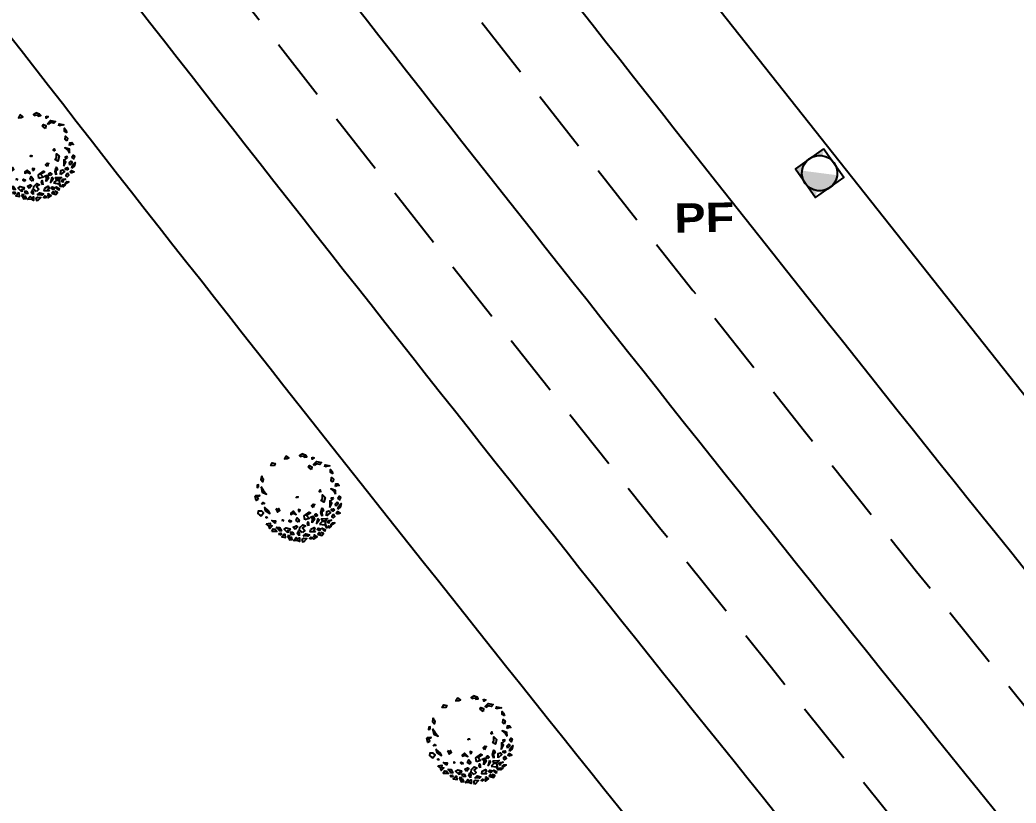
# Model space of a CAD drawing. Extents: x 604418 to 606014, y 1310869 to 1312555.
# Drawn here: x 605706 to 605756.4, y 1311005 to 1311044.6 of the extents above; entities that cross this region are included whole.
import ezdxf

# ---------------------------------------------------------------- set-up
doc = ezdxf.new("R2010")
doc.units = 0
doc.header["$MEASUREMENT"] = 0
for name, pattern in [('ACAD_ISO14W100', [24, 12, -3, 0, -3, 0, -3, 0, -3]), ('CONTINUA', [0]), ('SUBTERRANEO', [4.7625, 3.175, -1.5875])]:
    doc.linetypes.add(name, pattern=pattern)
doc.layers.get('0').update_dxf_attribs({"color": 10})
doc.layers.add('2.RED_MT_INSTALAR', color=1, linetype='ACAD_ISO14W100', lineweight=30)
for name, color, linetype in [('APOYO EXISTENTE CONCRETO', 7, 'Continuous'), ('HPC A INSTALAR', 1, 'Continuous'), ('LANDSCAPE', 94, 'Continuous'), ('MT A INSTALAR', 3, 'Continuous'), ('VPORTS', 7, 'Continuous')]:
    doc.layers.add(name, color=color, linetype=linetype)
doc.styles.add('ARIAL', font='')
doc.styles.add('ATTR', font='romans.shx', dxfattribs={"width": 0.8, "height": 0.7})
doc.styles.get('ARIAL').set_extended_font_data('Arial Black', bold=True)
doc.linetypes.add('RAYAXXX', pattern='A,0.8,["XXX",Standard,S=0.08,R=0,X=0,Y=-0.04],-0.22', length=1.02)

# ---------------------------------------------------------------- blocks, each defined once
blk = doc.blocks.new('HPC A INSTALAR')
at = {"layer": 'MT A INSTALAR', "linetype": 'Continuous'}
blk.add_hatch(color=1, dxfattribs=at).paths.add_polyline_path([(597782.565, 1347563.484, 0.19384), (597783.233, 1347563.464, 0.681671), (597783.266, 1347565.129)])
at = {"color": 1, "linetype": 'Continuous'}
blk.add_ellipse((597782.924, 1347564.3), major_axis=(-0.633, 0.633), ratio=1, start_param=-0.431443, end_param=5.851742, dxfattribs=at)
blk = doc.blocks.new('DEC1')
for points in [[(-17.825703, 50.144688), (-15.340965, 55.637398), (-11.893769, 55.475018), (-12.802246, 52.160138), (-14.540878, 53.429518), (-15.347061, 51.420148), (-14.679306, 50.283108)], [(-10.286347, 57.002498), (-6.636353, 53.173978), (-4.977264, 55.300948), (-2.322731, 54.024758), (-2.654549, 58.704078), (-5.640907, 57.002498)], [(2.096443, 60.253408), (0.995445, 56.151728), (3.318161, 54.875548), (7.299967, 55.726328)], [(2.654526, 51.897798), (6.304517, 49.345458), (10.949967, 51.047028), (8.959067, 52.748598), (6.304517, 51.897798)], [(13.272677, 57.002498), (10.949967, 55.726328), (12.609047, 54.024758), (14.268137, 54.875548)], [(16.259037, 52.323198), (16.922667, 53.599378), (16.590857, 57.002498), (20.904477, 54.450148), (17.918117, 51.472418)], [(21.568117, 51.047028), (27.209017, 53.173978), (29.531737, 50.621628), (26.545377, 48.920058), (26.213557, 51.047028), (24.222657, 50.196248), (23.890837, 48.920058)], [(-38.104163, 42.886048), (-35.982343, 39.207198), (-33.437553, 39.947208), (-31.223573, 43.364378)], [(-31.801213, 37.372358), (-27.415503, 38.148518), (-25.333863, 42.636518), (-27.944843, 42.431948), (-29.220293, 39.953298)], [(-27.902623, 48.490098), (-28.642653, 45.945318), (-26.266303, 45.915268), (-25.694743, 47.690008)], [(-22.482173, 47.292998), (-22.915303, 48.664658), (-25.556323, 50.836408), (-20.701343, 52.081818), (-20.707443, 47.864548)], [(-17.061733, 46.095918), (-21.688173, 40.867878), (-18.577893, 39.165388), (-13.789101, 40.946228), (-14.889992, 43.454908), (-16.965533, 43.184148)], [(-12.70607, 49.248398), (-13.313744, 45.632738), (-10.937401, 45.602688), (-9.258873, 49.086028)], [(-7.299988, 42.539188), (-9.290886, 39.136068), (-5.640907, 37.859878), (-3.981812, 39.136068)], [(-2.654549, 51.047028), (-4.645447, 48.494678), (-3.318176, 45.091538), (-1.990913, 46.793108)], [(2.322716, 47.218508), (-1.327278, 43.815368), (-0.66365, 40.412228), (3.318161, 37.009098), (6.636337, 38.710668), (2.654526, 40.837618), (5.309077, 44.666158)], [(19.245397, 47.643888), (12.277227, 47.218508), (13.272677, 43.815368), (17.918117, 41.688418), (18.913577, 44.240768), (17.254487, 45.516938)], [(24.554477, 46.793108), (21.568117, 44.666158), (23.227197, 42.964588), (26.877177, 44.240768)], [(25.549927, 37.859878), (32.186277, 39.561448), (34.177167, 43.389968), (33.181717, 35.307528), (29.199917, 34.882128)], [(31.522627, 48.069288), (29.863537, 46.367708), (28.536287, 43.389968), (32.186277, 45.516938)], [(36.831707, 44.240768), (35.836257, 42.539188), (37.163527, 41.263018), (40.481707, 41.688418)], [(40.813507, 40.412228), (40.481707, 39.136068), (42.804427, 37.434478), (45.458957, 37.859878)], [(-44.561383, 31.831348), (-39.273253, 31.705098), (-39.604093, 34.382268), (-36.824663, 35.356908), (-40.368063, 38.431048), (-41.276543, 35.116178)], [(-32.518103, 32.329788), (-36.831723, 28.075868), (-31.854473, 28.926648)], [(-22.563583, 30.628218), (-22.563583, 28.501248), (-21.568133, 29.352038)], [(-12.277245, 32.755178), (-14.599968, 30.628218), (-13.604515, 29.777438), (-11.2818, 30.628218)], [(-1.990913, 33.180578), (-4.977264, 30.628218), (-3.318176, 27.225088), (-0.99546, 30.202838)], [(6.636337, 30.628218), (6.304517, 25.523518), (13.272677, 21.269598), (14.931767, 22.120378), (9.290877, 25.098128), (12.277227, 29.352038)], [(10.949967, 39.136068), (9.622697, 36.158308), (10.618147, 33.605958), (10.949967, 36.158308)], [(15.927217, 35.307528), (16.922667, 29.777438), (14.268137, 28.075868), (17.918117, 26.799688), (19.245397, 31.479008)], [(21.568117, 28.075868), (20.240847, 25.098128), (22.231747, 24.247348), (23.890837, 25.948898)], [(23.890837, 30.202838), (21.568117, 37.009098), (25.218107, 32.329788)], [(29.531737, 34.031358), (28.536287, 31.053608), (36.499887, 31.479008), (33.181717, 34.456738)], [(29.863537, 27.650488), (28.536287, 22.971158), (30.527177, 17.441068), (32.186277, 20.418808), (29.863537, 22.120378)], [(35.504437, 27.650488), (36.168077, 22.120378), (39.154437, 21.694998), (40.813507, 23.821948)], [(37.495347, 38.285278), (35.836257, 35.732928), (38.158977, 34.031358), (41.477157, 34.031358), (38.158977, 35.307528)], [(44.795317, 26.374298), (42.804427, 28.075868), (42.472607, 29.777438), (43.799877, 31.053608), (46.454417, 29.352038)], [(49.772577, 26.799688), (48.445307, 25.098128), (50.436227, 23.396548), (53.754397, 25.523518)], [(-52.427143, 19.568028), (-50.104423, 20.844198), (-46.786243, 17.441068), (-49.108973, 14.888718), (-53.754413, 14.463338), (-54.418043, 17.441068)], [(-45.127153, 9.784018), (-44.463523, 14.463338), (-38.490813, 18.717258), (-39.818083, 15.739508)], [(-42.472623, 24.672728), (-44.131713, 23.396548), (-42.804433, 22.971158)], [(-30.195383, 13.187148), (-28.536293, 17.866458), (-25.218123, 16.164898), (-26.213573, 13.187148), (-27.872663, 14.463338)], [(-5.640907, 20.844198), (-7.963623, 18.291858), (-11.2818, 20.418808), (-11.2818, 22.120378), (-7.963623, 20.844198), (-4.313629, 22.971158)], [(-0.66365, 18.717258), (0.663628, 19.142638), (1.659081, 17.441068), (-0.66365, 16.590288)], [(18.581767, 15.739508), (16.922667, 13.187148), (19.245397, 11.060198), (21.236297, 11.910978), (19.577217, 13.612548)], [(40.481707, 17.015668), (43.799877, 11.910978), (41.477157, 8.507848), (41.145337, 11.910978)], [(46.454417, 20.844198), (44.463497, 22.120378), (42.472607, 21.269598), (42.804427, 19.568028), (45.458957, 19.142638)], [(48.777127, 16.164898), (48.445307, 12.761768), (50.768037, 11.060198), (52.095307, 13.187148)], [(51.099847, 20.418808), (52.095307, 16.590288), (56.077117, 13.187148), (54.418027, 17.866458)], [(-52.427143, -0.850769), (-55.081683, 0.4254), (-56.077133, -5.104706), (-55.081683, -6.380875), (-50.436243, -6.380875), (-51.099873, -5.104706), (-53.754413, -4.253914)], [(-48.445333, 5.530108), (-46.786243, 3.828518), (-44.795343, 5.104708)], [(-0.66365, 1.276169), (-2.322731, 0.4254), (-1.327278, -0.425384), (0, 0)], [(29.531737, 7.231658), (31.854457, 4.679318), (32.186277, 0), (35.504437, 3.403137), (33.513537, 9.784018)], [(46.454417, 6.380878), (46.122607, 4.679318), (43.468057, 5.104708), (43.799877, 7.657058)], [(49.440767, 0.4254), (49.772577, -4.679306), (43.799877, -7.231651), (47.449857, -3.828529)], [(52.095307, 5.955488), (54.086217, 3.403137), (55.745307, 4.679318), (54.418027, 8.082458)], [(-47.449883, -17.015672), (-46.454433, -9.784004), (-41.145353, -6.806266), (-44.131713, -11.06018)], [(30.195357, -3.828529), (28.536287, -5.53009), (29.863537, -6.806266)], [(50.436227, -9.784004), (51.099847, -13.187141), (53.754397, -13.187141), (55.413487, -10.634796), (53.090757, -11.06018)], [(-50.768053, -17.015672), (-50.436243, -19.993412), (-52.427143, -19.568022), (-52.758963, -16.590282)], [(-45.458983, -31.478992), (-46.786243, -26.799672), (-44.463523, -23.396552), (-43.468073, -26.374292), (-44.463523, -28.075852)], [(47.118057, -15.739494), (45.127137, -17.866462), (46.122607, -22.120372), (48.445307, -19.568022)], [(20.572657, -34.456732), (16.922667, -37.859872), (18.249947, -39.986832), (21.236297, -38.285262)], [(38.158977, -36.583692), (38.822617, -39.136042), (45.127137, -37.434482)], [(48.113497, -26.799672), (45.127137, -28.501252), (45.458957, -32.755162), (47.118057, -30.202822)], [(-28.204473, -43.389972), (-32.518103, -44.240752), (-30.195383, -47.218492), (-26.545393, -46.367702)], [(-11.2818, -55.300932), (-13.936333, -51.472412), (-10.286347, -51.472412), (-7.963623, -52.323192)], [(9.622697, -56.151712), (6.304517, -54.024762), (8.295417, -52.748592), (8.959067, -53.173982), (12.277227, -53.173982), (12.277227, -51.472412), (15.595407, -51.897802), (14.268137, -54.024762)], [(22.563567, -50.621622), (25.218107, -49.770842), (22.563567, -48.069272)], [(24.554477, -39.561442), (23.890837, -40.837612), (27.872647, -44.666142), (34.508987, -42.539172), (32.186277, -40.412222), (27.872647, -41.688402)]]:
    blk.add_lwpolyline(points, close=True)
at = {"style": 'ATTR', "width": 0.8, "flags": 9}
blk.add_attdef('ESTCODE', (0, 0), '', height=0.7, dxfattribs=at)

msp = doc.modelspace()

# ---------------------------------------------------------------- hatches: boundary and pattern name
at = {"linetype": 'Continuous'}
h = msp.add_hatch(color=7, dxfattribs=at)
h.dxf.hatch_style = 1
edge = h.paths.add_edge_path()
edge.add_ellipse((605746.437, 1311036.837), major_axis=(0.89, 0.094), ratio=1, start_angle=74.4849, end_angle=109.4918, ccw=False)
edge.add_line((605746.585, 1311037.719), (605746.642, 1311038.061))
edge.add_line((605746.642, 1311038.061), (605746.052, 1311037.644))
edge = h.paths.add_edge_path()
edge.add_ellipse((605746.437, 1311036.837), major_axis=(0.89, 0.094), ratio=1, start_angle=129.0203, end_angle=197.0254, ccw=False)
edge.add_line((605745.804, 1311037.469), (605745.232, 1311037.065))
edge.add_arc((605744.741, 1311036.667), 0.633, 19.597, 38.995, ccw=False)
edge.add_line((605745.337, 1311036.879), (605745.614, 1311036.487))
edge = h.paths.add_edge_path()
edge.add_ellipse((605746.437, 1311036.837), major_axis=(0.89, 0.094), ratio=1, start_angle=221.4868, end_angle=254.629, ccw=False)
edge.add_line((605745.833, 1311036.178), (605746.234, 1311035.61))
edge.add_line((605746.234, 1311035.61), (605746.291, 1311035.954))

# ---------------------------------------------------------------- linework, layer by layer
at = {"color": 7, "linetype": 'Continuous'}
msp.add_lwpolyline([(605746.64, 1311038.063), (605745.212, 1311037.054), (605746.232, 1311035.611), (605747.659, 1311036.621)], close=True, dxfattribs=at)
at = {"color": 32}
for centre in [(608436.857, 1313165.534), (608428.875, 1313161.38), (608422.172, 1313155.799)]:
    msp.add_arc(centre, 3435.071, 217.773992, 220.197082, dxfattribs=at)
at = {"color": 7, "linetype": 'SUBTERRANEO'}
for centre in [(608432.826, 1313163.631), (608425.484, 1313158.763)]:
    msp.add_arc(centre, 3435.071, 217.773992, 220.197082, dxfattribs=at)
at = {"layer": 'APOYO EXISTENTE CONCRETO', "color": 1, "linetype": 'Continuous'}
msp.add_ellipse((605746.435, 1311036.839), major_axis=(0.084, 0.891), ratio=1, start_param=-0.431443, end_param=5.851742, dxfattribs=at)
msp.add_ellipse((605746.435, 1311036.839), major_axis=(0.084, 0.891), ratio=1, start_param=-0.431443, end_param=5.851742, dxfattribs=at)
msp.add_ellipse((605746.435, 1311036.839), major_axis=(0.084, 0.891), ratio=1, start_param=-0.431443, end_param=5.851742, dxfattribs=at)
at = {"layer": 'VPORTS', "color": 251, "linetype": 'RAYAXXX', "ltscale": 10}
msp.add_line((605775.934, 1311001.392), (605737.756, 1311049.676), dxfattribs=at)
msp.add_arc((608417.063, 1313152.584), 3435.071, 217.773992, 220.197082, dxfattribs=at)

# ---------------------------------------------------------------- block references
at = {"layer": 'HPC A INSTALAR', "linetype": 'Continuous', "rotation": 285.7067847867813}
msp.add_blockref('HPC A INSTALAR', (-853327.876, 1521693.248), dxfattribs=at)
at = {"layer": 'LANDSCAPE', "color": 8, "lineweight": 20, "xscale": -0.03841464664435604, "yscale": 0.03841464664558333, "zscale": 0.03841464664501817, "rotation": 184.5175679205783}
for p in [(605706.602, 1311037.715), (605720.054, 1311020.459), (605728.731, 1311008.216)]:
    msp.add_blockref('DEC1', p, dxfattribs=at)

# ---------------------------------------------------------------- texts
at = {"layer": '2.RED_MT_INSTALAR', "linetype": 'CONTINUA', "lineweight": -3, "ltscale": 1.5, "style": 'ARIAL'}
msp.add_text('PF', height=1.481, rotation=1.158, dxfattribs=at).set_placement((605739.102, 1311033.822, 163.84))

doc.saveas('drawing.dxf')
